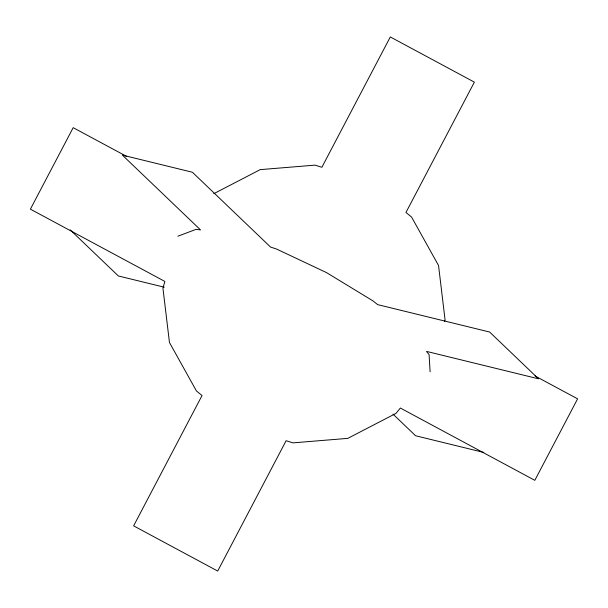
<?xml version="1.0" encoding="UTF-8"?>
<svg xmlns="http://www.w3.org/2000/svg" width="608" height="608" viewBox="0 0 608 608"><rect width="100%" height="100%" fill="white"/><g stroke="black" fill="none" stroke-linecap="round" stroke-linejoin="round"><path stroke-width="0.91" d="M444.577 321.533L445.064 319.854L438.543 265.506L411.548 217.018L405.954 212.473L474.377 82.141L390.306 36.944L321.883 167.276L315.028 165.133L260.209 169.632L213.712 193.732M177.893 236.208L196.08 229.338L200.541 229.923L122.375 155.108L192.394 172.246L270.56 247.061L276.465 249.014L326.435 272.566L372.985 300.899L377.629 304.616L489.63 332.029L538.498 378.807L426.504 351.394L429.088 354.601L430.107 371.792M164.274 287.204L118.37 275.971L70.178 229.847M483.786 452.443L415.606 435.754L392.973 414.101M126.631 156.408L73.18 127.672L30.4 209.16L164.867 281.443L162.936 288.146L169.457 342.494L196.452 390.982L202.046 395.527L133.623 525.859L217.694 571.056L286.117 440.724L292.972 442.867L347.791 438.368L395.945 413.402L400.353 408.036L534.82 480.328L577.6 398.84L535.002 375.942"/></g></svg>
